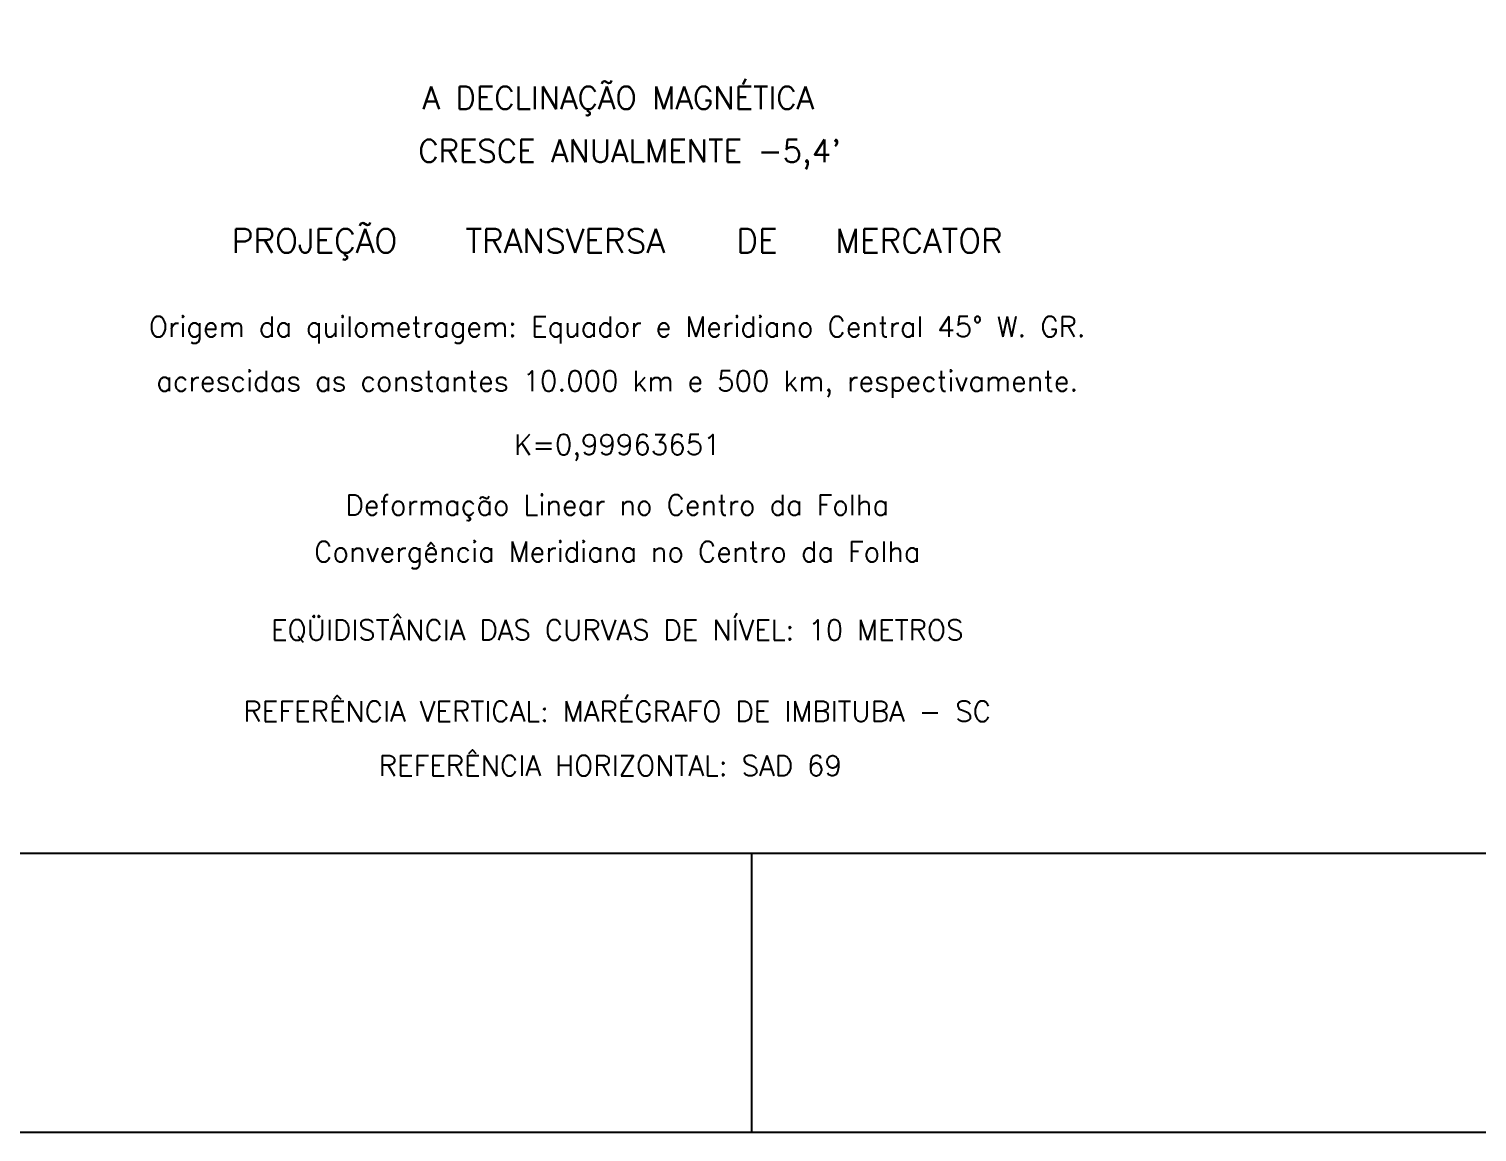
# Model space of a CAD drawing. Header units: millimetres. Extents: x 548366 to 1117317, y 7446967 to 14899125.
# Drawn here: x 553365 to 555313, y 7446967 to 7448451 of the extents above; entities that cross this region are included whole.
import ezdxf
from ezdxf.enums import TextEntityAlignment as Align

# ---------------------------------------------------------------- set-up
doc = ezdxf.new("R2010")
doc.units = ezdxf.units.MM
doc.header["$MEASUREMENT"] = 0
doc.layers.add('CARIMBO', color=7, linetype='Continuous')
doc.styles.add('ROMANS', font='romans.shx')

msp = doc.modelspace()

# ---------------------------------------------------------------- linework, layer by layer
at = {"layer": 'CARIMBO', "color": 20}
msp.add_lwpolyline([(548365.7, 7461404.7), (548365.7, 7446966.9), (560359.3, 7446966.9)], dxfattribs=at)
at = {"layer": 'CARIMBO', "color": 6}
msp.add_lwpolyline([(548990.7, 7461029.7), (548990.7, 7447341.9), (559734.3, 7447341.9), (559734.3, 7461029.7)], close=True, dxfattribs=at)
at = {"layer": 'CARIMBO', "color": 20, "ltscale": 0.5}
msp.add_lwpolyline([(554337.5, 7447341.9), (554337.5, 7446966.9)], dxfattribs=at)

# ---------------------------------------------------------------- texts
at = {"layer": 'CARIMBO', "color": 7, "style": 'ROMANS'}
for s, height, p in [('A DECLINAÇÃO MAGNÉTICA', 30.424, (554158.3, 7448342.7)), ("CRESCE ANUALMENTE -5,4'", 30.424, (554173.4, 7448271.2)), ('PROJEÇÃO   TRANSVERSA   DE   MERCATOR', 32.452, (554156.8, 7448149.4)), ('Origem da quilometragem: Equador e Meridiano Central 45° W. GR.', 27.381, (554156.8, 7448036.4)), ('acrescidas as constantes 10.000 km e 500 km, respectivamente.', 27.381, (554156.8, 7447963.4)), ('K=0,99963651', 27.381, (554156.8, 7447877.9)), ('Deformação Linear no Centro da Folha', 27.381, (554156.8, 7447796.6)), ('Convergência Meridiana no Centro da Folha', 27.381, (554156.8, 7447733.7)), ('EQÜIDISTÂNCIA DAS CURVAS DE NÍVEL: 10 METROS', 27.381, (554156.8, 7447628.4)), ('REFERÊNCIA VERTICAL: MARÉGRAFO DE IMBITUBA - SC', 27.381, (554156.8, 7447518.9)), ('REFERÊNCIA HORIZONTAL: SAD 69 ', 27.381, (554156.8, 7447445.9))]:
    msp.add_text(s, height=height, dxfattribs=at).set_placement(p, align=Align.CENTER)

doc.saveas('drawing.dxf')
